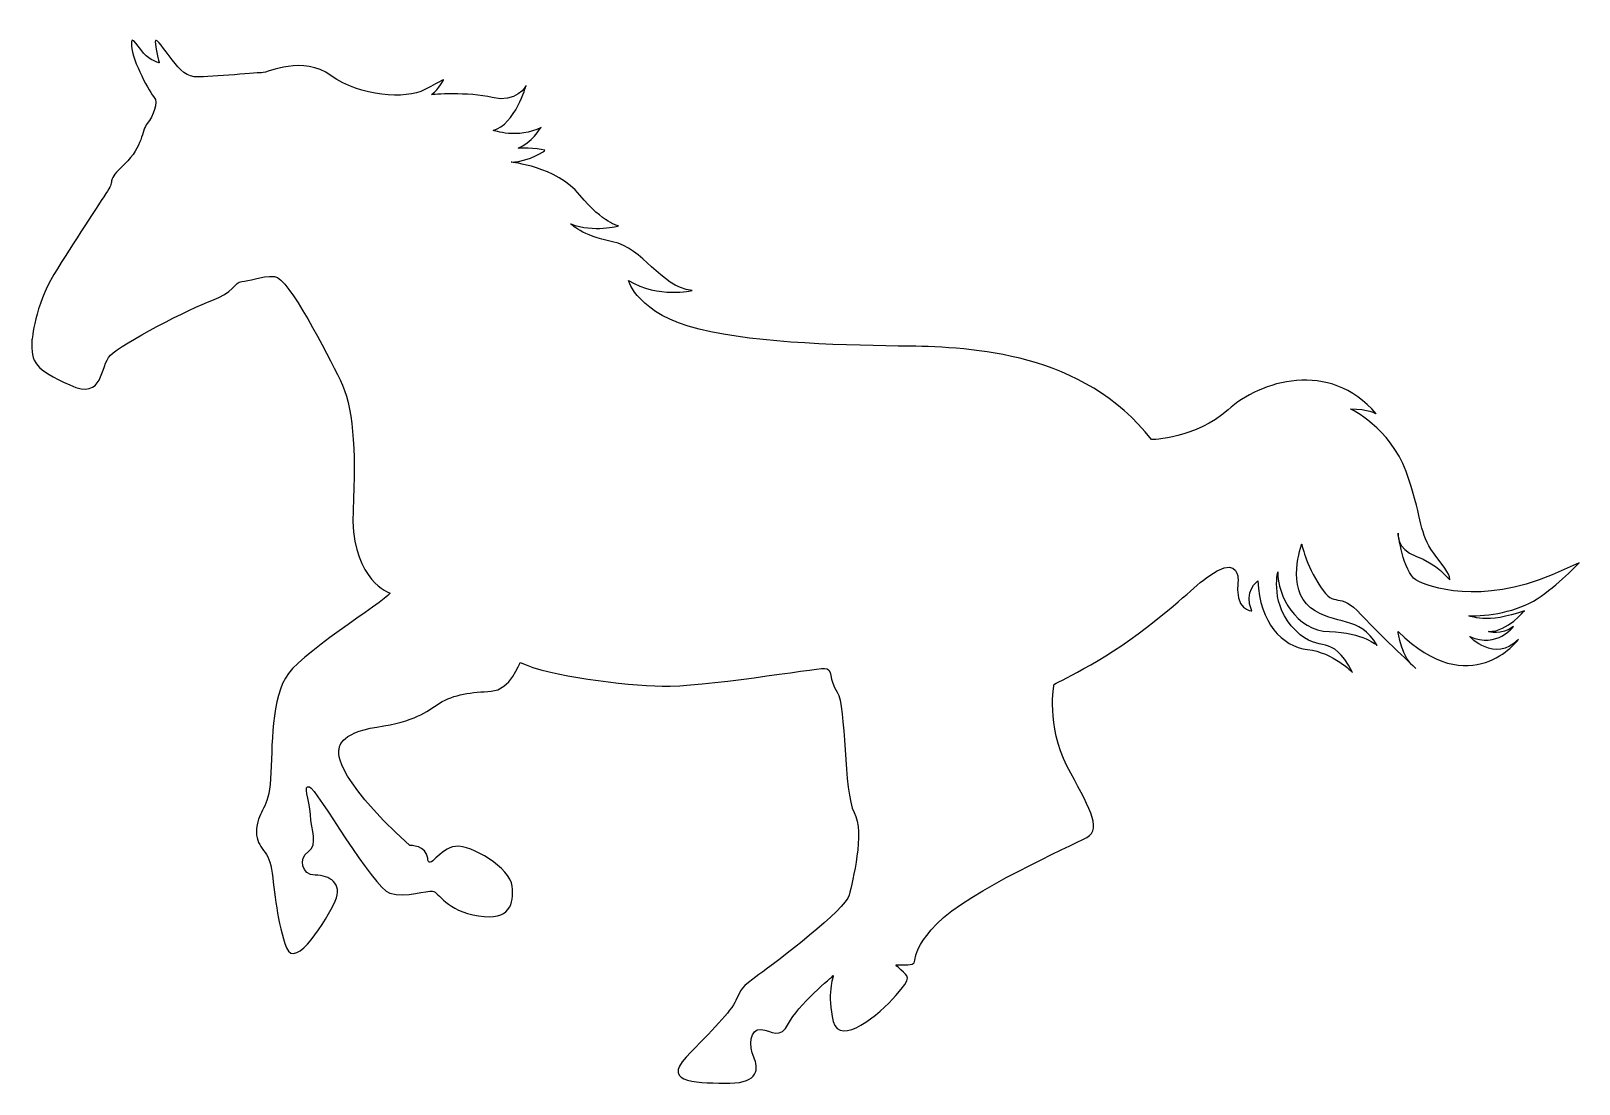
# Model space of a CAD drawing. Header units: centimetres. Extents: x -9.3 to 9.3, y -6.3 to 6.4.
import ezdxf

# ---------------------------------------------------------------- set-up
doc = ezdxf.new("R2010")
doc.units = ezdxf.units.CM
doc.header["$MEASUREMENT"] = 0
doc.layers.add('Camada 1', color=7, linetype='Continuous')

msp = doc.modelspace()

# ---------------------------------------------------------------- linework, layer by layer
at = {"layer": 'Camada 1'}
msp.add_open_spline([(-9.28861, 2.65882), (-9.28861, 2.65882), (-9.25284, 3.0767), (-9.02591, 3.44688), (-9.02591, 3.44688), (-8.7991, 3.81701), (-8.47671, 4.30657), (-8.38117, 4.44987), (-8.38117, 4.44987), (-8.28566, 4.59314), (-8.40506, 4.55734), (-8.17821, 4.77224), (-8.17821, 4.77224), (-7.95133, 4.98716), (-7.97525, 5.17822), (-7.90357, 5.26177), (-7.90357, 5.26177), (-7.83195, 5.34533), (-7.77228, 5.52445), (-7.81999, 5.57218), (-7.81999, 5.57218), (-7.86777, 5.61996), (-8.08269, 6.01395), (-8.09463, 6.19308), (-8.09463, 6.19308), (-8.10659, 6.3722), (-7.99912, 6.14532), (-7.91556, 6.07367), (-7.91556, 6.07367), (-7.83193, 6.00205), (-7.7603, 5.99009), (-7.7603, 5.99009), (-7.7603, 5.99009), (-7.7603, 5.99009), (-7.80808, 6.18115), (-7.80808, 6.24084), (-7.80808, 6.24084), (-7.80808, 6.30053), (-7.7364, 6.20502), (-7.64089, 6.07368), (-7.64089, 6.07368), (-7.54538, 5.94237), (-7.46179, 5.83489), (-7.34233, 5.82293), (-7.34233, 5.82293), (-7.22298, 5.811), (-6.61401, 5.87069), (-6.53043, 5.87069), (-6.53043, 5.87069), (-6.44687, 5.87069), (-6.04092, 6.08561), (-5.69466, 5.83487), (-5.69466, 5.83487), (-5.3484, 5.5841), (-4.79915, 5.5483), (-4.5723, 5.66771), (-4.5723, 5.66771), (-4.34545, 5.78712), (-4.34545, 5.78712), (-4.34545, 5.78712), (-4.34545, 5.78712), (-4.34545, 5.78712), (-4.39318, 5.67962), (-4.4887, 5.60802), (-4.4887, 5.60802), (-4.4887, 5.60802), (-4.04693, 5.64382), (-3.76038, 5.57217), (-3.76038, 5.57217), (-3.47378, 5.50055), (-3.35443, 5.71547), (-3.35443, 5.71547), (-3.35443, 5.71547), (-3.35443, 5.71547), (-3.48572, 5.2498), (-3.74842, 5.17818), (-3.74842, 5.17818), (-3.74842, 5.17818), (-3.44994, 5.07073), (-3.17528, 5.214), (-3.17528, 5.214), (-3.17528, 5.214), (-3.29469, 5.02294), (-3.44992, 4.96323), (-3.44992, 4.96323), (-3.44992, 4.96323), (-3.235, 4.97519), (-3.12755, 4.93936), (-3.12755, 4.93936), (-3.12755, 4.93936), (-3.29469, 4.80802), (-3.5335, 4.79606), (-3.5335, 4.79606), (-3.5335, 4.79606), (-2.99621, 4.7483), (-2.70961, 4.40207), (-2.70961, 4.40207), (-2.42307, 4.05581), (-2.24392, 4.03192), (-2.24392, 4.03192), (-2.24392, 4.03192), (-2.24392, 4.03192), (-2.54248, 3.94834), (-2.81706, 4.05581), (-2.81706, 4.05581), (-2.81706, 4.05581), (-2.68577, 3.91251), (-2.3156, 3.84089), (-2.3156, 3.84089), (-1.94542, 3.76924), (-1.75442, 3.30355), (-1.36035, 3.25582), (-1.36035, 3.25582), (-1.36035, 3.25582), (-1.76635, 3.16031), (-2.12457, 3.37523), (-2.12457, 3.37523), (-2.12457, 3.37523), (-2.01712, 2.96925), (-1.27679, 2.79016), (-1.27679, 2.79016), (-0.53651, 2.61109), (0.52619, 2.59913), (1.25451, 2.5872), (1.25451, 2.5872), (1.9828, 2.57527), (3.344, 2.51558), (4.15593, 1.46484), (4.15593, 1.46484), (4.15593, 1.46484), (4.69325, 1.4768), (5.07536, 1.82306), (5.07536, 1.82306), (5.45739, 2.16932), (6.29324, 2.432), (6.85442, 1.7753), (6.85442, 1.7753), (6.85442, 1.7753), (6.75885, 1.83502), (6.54393, 1.83502), (6.54393, 1.83502), (6.54393, 1.83502), (7.02156, 1.60814), (7.21256, 1.08278), (7.21256, 1.08278), (7.40367, 0.55742), (7.36782, 0.36637), (7.51112, 0.15145), (7.51112, 0.15145), (7.65434, -0.06347), (7.73797, -0.12313), (7.73797, -0.2187), (7.73797, -0.2187), (7.73797, -0.2187), (7.57078, -0.01566), (7.33197, 0.0679), (7.33197, 0.0679), (7.09316, 0.15146), (7.11705, 0.34251), (7.11705, 0.34251), (7.11705, 0.34251), (7.11705, 0.34251), (7.17679, -0.12313), (7.33197, -0.2187), (7.33197, -0.2187), (7.4872, -0.31421), (8.10807, -0.51718), (8.96778, -0.15896), (8.96778, -0.15896), (8.96778, -0.15896), (9.29017, -0.01566), (9.29017, -0.01566), (9.29017, -0.01566), (9.29017, -0.01566), (9.02747, -0.29032), (8.78865, -0.4455), (8.78865, -0.4455), (8.54986, -0.60073), (8.19167, -0.66042), (7.96482, -0.64851), (7.96482, -0.64851), (7.96482, -0.64851), (8.19167, -0.75598), (8.63345, -0.58885), (8.63345, -0.58885), (8.63345, -0.58885), (8.44237, -0.83957), (8.20355, -0.83957), (8.20355, -0.83957), (8.20355, -0.83957), (8.35878, -0.88735), (8.50208, -0.77991), (8.50208, -0.77991), (8.50208, -0.77991), (8.311, -1.04254), (7.97675, -0.89924), (7.97675, -0.89924), (7.97675, -0.89924), (8.27523, -1.22163), (8.56177, -0.93509), (8.56177, -0.93509), (8.56177, -0.93509), (7.98863, -1.69923), (7.11704, -0.83958), (7.11704, -0.83958), (7.11704, -0.83958), (7.15286, -1.16195), (7.33196, -1.28135), (7.33196, -1.28135), (7.33196, -1.28135), (6.9499, -0.93509), (6.67526, -0.63659), (6.67526, -0.63659), (6.40068, -0.33803), (6.36482, -0.57685), (6.18575, -0.30226), (6.18575, -0.30226), (6.0066, -0.02768), (5.9589, 0.21116), (5.9589, 0.21116), (5.9589, 0.21116), (5.9589, 0.21116), (5.76779, -0.32618), (6.06635, -0.55298), (6.06635, -0.55298), (6.36483, -0.77991), (6.65137, -0.63661), (6.86629, -1.00669), (6.86629, -1.00669), (6.86629, -1.00669), (6.69918, -0.85151), (6.29323, -0.83958), (6.29323, -0.83958), (5.8872, -0.82762), (5.67231, -0.40974), (5.67231, -0.12314), (5.67231, -0.12314), (5.67231, -0.12314), (5.5768, -0.52914), (5.8872, -0.82762), (5.8872, -0.82762), (6.19764, -1.12615), (6.30511, -0.82762), (6.56781, -1.32908), (6.56781, -1.32908), (6.56781, -1.32908), (6.34096, -1.09032), (6.03049, -1.0545), (6.03049, -1.0545), (5.72008, -1.01873), (5.45738, -0.73213), (5.43348, -0.23061), (5.43348, -0.23061), (5.43348, -0.23061), (5.25438, -0.36195), (5.36186, -0.58888), (5.36186, -0.58888), (5.36186, -0.58888), (5.14694, -0.60076), (5.19475, -0.20677), (5.19475, -0.20677), (5.19475, -0.20677), (5.19475, 0.03204), (4.94398, -0.11126), (4.94398, -0.11126), (4.69321, -0.25451), (4.62159, -0.38584), (4.0962, -0.79179), (4.0962, -0.79179), (3.57084, -1.19779), (2.98577, -1.47243), (2.98577, -1.47243), (2.98577, -1.47243), (2.98577, -1.47243), (2.89026, -1.97389), (3.141, -2.45144), (3.141, -2.45144), (3.39177, -2.92907), (3.57082, -3.20373), (3.37979, -3.31118), (3.37979, -3.31118), (3.18876, -3.41863), (1.97088, -3.94398), (1.57681, -4.34993), (1.57681, -4.34993), (1.18282, -4.75593), (1.4097, -4.82756), (1.23055, -4.83949), (1.23055, -4.83949), (1.05145, -4.85145), (1.06344, -4.81562), (1.14699, -4.89923), (1.14699, -4.89923), (1.23055, -4.98279), (1.29029, -4.98279), (1.08725, -5.20959), (1.08725, -5.20959), (0.88429, -5.43652), (0.41862, -5.83051), (0.33504, -5.52008), (0.33504, -5.52008), (0.25146, -5.20959), (0.33504, -4.97083), (0.33504, -4.97083), (0.33504, -4.97083), (0.33504, -4.97083), (-0.10673, -5.34093), (-0.20228, -5.54397), (-0.20228, -5.54397), (-0.29779, -5.74693), (-0.40524, -5.62753), (-0.53661, -5.61557), (-0.53661, -5.61557), (-0.66795, -5.60364), (-0.67991, -5.81856), (-0.62017, -5.9499), (-0.62017, -5.9499), (-0.56051, -6.08127), (-0.56051, -6.26034), (-0.90677, -6.26034), (-0.90677, -6.26034), (-1.25298, -6.26034), (-1.74254, -6.27227), (-1.43213, -5.9499), (-1.43213, -5.9499), (-1.12169, -5.62753), (-0.89484, -5.40068), (-0.8351, -5.26931), (-0.8351, -5.26931), (-0.77544, -5.13802), (-0.77544, -5.11413), (-0.56052, -4.9589), (-0.56052, -4.9589), (-0.3456, -4.80364), (0.49022, -4.17084), (0.52607, -4.00365), (0.52607, -4.00365), (0.56187, -3.83651), (0.7171, -3.25141), (0.58576, -3.01263), (0.58576, -3.01263), (0.45439, -2.77382), (0.49025, -1.72313), (0.38277, -1.56787), (0.38277, -1.56787), (0.2753, -1.41269), (0.33499, -1.28135), (0.22754, -1.28135), (0.22754, -1.28135), (0.12009, -1.28135), (-1.26495, -1.5082), (-1.71868, -1.49627), (-1.71868, -1.49627), (-2.17241, -1.48431), (-3.07986, -1.37686), (-3.42614, -1.20973), (-3.42614, -1.20973), (-3.42614, -1.20973), (-3.54555, -1.544), (-3.7724, -1.55599), (-3.7724, -1.55599), (-3.99925, -1.56787), (-4.22611, -1.59179), (-4.39324, -1.69924), (-4.39324, -1.69924), (-4.56043, -1.80671), (-4.67984, -1.91416), (-5.14545, -1.98584), (-5.14545, -1.98584), (-5.61112, -2.05746), (-5.59918, -2.24854), (-5.59918, -2.24854), (-5.59918, -2.24854), (-5.59918, -2.24854), (-5.71859, -2.53508), (-4.75145, -3.4067), (-4.75145, -3.4067), (-4.75145, -3.4067), (-4.54849, -3.4067), (-4.53653, -3.56193), (-4.53653, -3.56193), (-4.52457, -3.71711), (-4.39323, -3.44244), (-4.2022, -3.41863), (-4.2022, -3.41863), (-4.01117, -3.39474), (-3.5455, -3.68128), (-3.52161, -3.8962), (-3.52161, -3.8962), (-3.49772, -4.11109), (-3.5455, -4.31414), (-3.92756, -4.25447), (-3.92756, -4.25447), (-4.30967, -4.19473), (-4.40519, -3.96787), (-4.47681, -3.95591), (-4.47681, -3.95591), (-4.54849, -3.94398), (-4.7873, -4.03949), (-4.99026, -3.9798), (-4.99026, -3.9798), (-5.19322, -3.92006), (-5.87384, -2.72607), (-5.95739, -2.70218), (-5.95739, -2.70218), (-6.04102, -2.67837), (-5.95739, -2.84548), (-5.94546, -3.03651), (-5.94546, -3.03651), (-5.93355, -3.22754), (-5.84995, -3.39473), (-5.96935, -3.47836), (-5.96935, -3.47836), (-6.08876, -3.56192), (-6.05291, -3.76482), (-5.88579, -3.76482), (-5.88579, -3.76482), (-5.7186, -3.76482), (-5.55141, -3.86039), (-5.64698, -4.07531), (-5.64698, -4.07531), (-5.74249, -4.2902), (-6.12461, -4.91108), (-6.23205, -4.63649), (-6.23205, -4.63649), (-6.33952, -4.36191), (-6.3753, -3.94394), (-6.41115, -3.69325), (-6.41115, -3.69325), (-6.44697, -3.44245), (-6.61411, -3.44245), (-6.59022, -3.20369), (-6.59022, -3.20369), (-6.56633, -2.9649), (-6.44697, -2.98872), (-6.42311, -2.60668), (-6.42311, -2.60668), (-6.39922, -2.22465), (-6.42311, -1.62759), (-6.20819, -1.34107), (-6.20819, -1.34107), (-5.99327, -1.05447), (-4.91864, -0.38582), (-4.99031, -0.37389), (-4.99031, -0.37389), (-5.06193, -0.36193), (-5.46786, -0.13516), (-5.43208, 0.61713), (-5.43208, 0.61713), (-5.39626, 1.36934), (-5.43208, 1.87083), (-5.58734, 2.18129), (-5.58734, 2.18129), (-5.74252, 2.4917), (-6.20818, 3.41107), (-6.37532, 3.42303), (-6.37532, 3.42303), (-6.54251, 3.43496), (-6.68581, 3.36334), (-6.76936, 3.36334), (-6.76936, 3.36334), (-6.85294, 3.36334), (-6.87683, 3.22007), (-7.12753, 3.13646), (-7.12753, 3.13646), (-7.37836, 3.0529), (-8.21412, 2.61113), (-8.34549, 2.47976), (-8.34549, 2.47976), (-8.47683, 2.34839), (-8.41711, 1.93051), (-8.835, 2.12157), (-8.835, 2.12157), (-9.25284, 2.31259), (-9.30057, 2.38424), (-9.28861, 2.65882)], degree=3, knots=[0, 0, 0, 0, 0.00833333, 0.00833333, 0.00833333, 0.00833333, 0.01666667, 0.01666667, 0.01666667, 0.01666667, 0.025, 0.025, 0.025, 0.025, 0.03333333, 0.03333333, 0.03333333, 0.03333333, 0.04166667, 0.04166667, 0.04166667, 0.04166667, 0.05, 0.05, 0.05, 0.05, 0.05833333, 0.05833333, 0.05833333, 0.05833333, 0.06666667, 0.06666667, 0.06666667, 0.06666667, 0.075, 0.075, 0.075, 0.075, 0.08333333, 0.08333333, 0.08333333, 0.08333333, 0.09166667, 0.09166667, 0.09166667, 0.09166667, 0.1, 0.1, 0.1, 0.1, 0.10833333, 0.10833333, 0.10833333, 0.10833333, 0.11666667, 0.11666667, 0.11666667, 0.11666667, 0.125, 0.125, 0.125, 0.125, 0.13333333, 0.13333333, 0.13333333, 0.13333333, 0.14166667, 0.14166667, 0.14166667, 0.14166667, 0.15, 0.15, 0.15, 0.15, 0.15833333, 0.15833333, 0.15833333, 0.15833333, 0.16666667, 0.16666667, 0.16666667, 0.16666667, 0.175, 0.175, 0.175, 0.175, 0.18333333, 0.18333333, 0.18333333, 0.18333333, 0.19166667, 0.19166667, 0.19166667, 0.19166667, 0.2, 0.2, 0.2, 0.2, 0.20833333, 0.20833333, 0.20833333, 0.20833333, 0.21666667, 0.21666667, 0.21666667, 0.21666667, 0.225, 0.225, 0.225, 0.225, 0.23333333, 0.23333333, 0.23333333, 0.23333333, 0.24166667, 0.24166667, 0.24166667, 0.24166667, 0.25, 0.25, 0.25, 0.25, 0.25833333, 0.25833333, 0.25833333, 0.25833333, 0.26666667, 0.26666667, 0.26666667, 0.26666667, 0.275, 0.275, 0.275, 0.275, 0.28333333, 0.28333333, 0.28333333, 0.28333333, 0.29166667, 0.29166667, 0.29166667, 0.29166667, 0.3, 0.3, 0.3, 0.3, 0.30833333, 0.30833333, 0.30833333, 0.30833333, 0.31666667, 0.31666667, 0.31666667, 0.31666667, 0.325, 0.325, 0.325, 0.325, 0.33333333, 0.33333333, 0.33333333, 0.33333333, 0.34166667, 0.34166667, 0.34166667, 0.34166667, 0.35, 0.35, 0.35, 0.35, 0.35833333, 0.35833333, 0.35833333, 0.35833333, 0.36666667, 0.36666667, 0.36666667, 0.36666667, 0.375, 0.375, 0.375, 0.375, 0.38333333, 0.38333333, 0.38333333, 0.38333333, 0.39166667, 0.39166667, 0.39166667, 0.39166667, 0.4, 0.4, 0.4, 0.4, 0.40833333, 0.40833333, 0.40833333, 0.40833333, 0.41666667, 0.41666667, 0.41666667, 0.41666667, 0.425, 0.425, 0.425, 0.425, 0.43333333, 0.43333333, 0.43333333, 0.43333333, 0.44166667, 0.44166667, 0.44166667, 0.44166667, 0.45, 0.45, 0.45, 0.45, 0.45833333, 0.45833333, 0.45833333, 0.45833333, 0.46666667, 0.46666667, 0.46666667, 0.46666667, 0.475, 0.475, 0.475, 0.475, 0.48333333, 0.48333333, 0.48333333, 0.48333333, 0.49166667, 0.49166667, 0.49166667, 0.49166667, 0.5, 0.5, 0.5, 0.5, 0.50833333, 0.50833333, 0.50833333, 0.50833333, 0.51666667, 0.51666667, 0.51666667, 0.51666667, 0.525, 0.525, 0.525, 0.525, 0.53333333, 0.53333333, 0.53333333, 0.53333333, 0.54166667, 0.54166667, 0.54166667, 0.54166667, 0.55, 0.55, 0.55, 0.55, 0.55833333, 0.55833333, 0.55833333, 0.55833333, 0.56666667, 0.56666667, 0.56666667, 0.56666667, 0.575, 0.575, 0.575, 0.575, 0.58333333, 0.58333333, 0.58333333, 0.58333333, 0.59166667, 0.59166667, 0.59166667, 0.59166667, 0.6, 0.6, 0.6, 0.6, 0.60833333, 0.60833333, 0.60833333, 0.60833333, 0.61666667, 0.61666667, 0.61666667, 0.61666667, 0.625, 0.625, 0.625, 0.625, 0.63333333, 0.63333333, 0.63333333, 0.63333333, 0.64166667, 0.64166667, 0.64166667, 0.64166667, 0.65, 0.65, 0.65, 0.65, 0.65833333, 0.65833333, 0.65833333, 0.65833333, 0.66666667, 0.66666667, 0.66666667, 0.66666667, 0.675, 0.675, 0.675, 0.675, 0.68333333, 0.68333333, 0.68333333, 0.68333333, 0.69166667, 0.69166667, 0.69166667, 0.69166667, 0.7, 0.7, 0.7, 0.7, 0.70833333, 0.70833333, 0.70833333, 0.70833333, 0.71666667, 0.71666667, 0.71666667, 0.71666667, 0.725, 0.725, 0.725, 0.725, 0.73333333, 0.73333333, 0.73333333, 0.73333333, 0.74166667, 0.74166667, 0.74166667, 0.74166667, 0.75, 0.75, 0.75, 0.75, 0.75833333, 0.75833333, 0.75833333, 0.75833333, 0.76666667, 0.76666667, 0.76666667, 0.76666667, 0.775, 0.775, 0.775, 0.775, 0.78333333, 0.78333333, 0.78333333, 0.78333333, 0.79166667, 0.79166667, 0.79166667, 0.79166667, 0.8, 0.8, 0.8, 0.8, 0.80833333, 0.80833333, 0.80833333, 0.80833333, 0.81666667, 0.81666667, 0.81666667, 0.81666667, 0.825, 0.825, 0.825, 0.825, 0.83333333, 0.83333333, 0.83333333, 0.83333333, 0.84166667, 0.84166667, 0.84166667, 0.84166667, 0.85, 0.85, 0.85, 0.85, 0.85833333, 0.85833333, 0.85833333, 0.85833333, 0.86666667, 0.86666667, 0.86666667, 0.86666667, 0.875, 0.875, 0.875, 0.875, 0.88333333, 0.88333333, 0.88333333, 0.88333333, 0.89166667, 0.89166667, 0.89166667, 0.89166667, 0.9, 0.9, 0.9, 0.9, 0.90833333, 0.90833333, 0.90833333, 0.90833333, 0.91666667, 0.91666667, 0.91666667, 0.91666667, 0.925, 0.925, 0.925, 0.925, 0.93333333, 0.93333333, 0.93333333, 0.93333333, 0.94166667, 0.94166667, 0.94166667, 0.94166667, 0.95, 0.95, 0.95, 0.95, 0.95833333, 0.95833333, 0.95833333, 0.95833333, 0.96666667, 0.96666667, 0.96666667, 0.96666667, 0.975, 0.975, 0.975, 0.975, 0.98333333, 0.98333333, 0.98333333, 0.98333333, 1, 1, 1, 1], dxfattribs=at)

doc.saveas('drawing.dxf')
